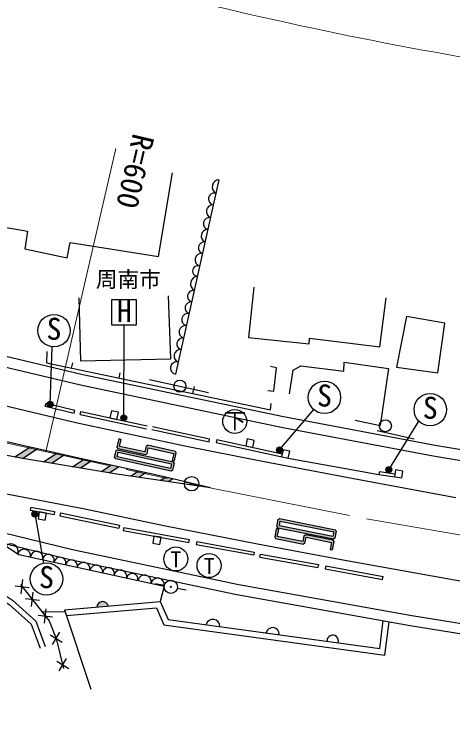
# Model space of a CAD drawing. Units: millimetres at full size, sheet at 1:1000; details may follow other scales. Extents: x 40000 to 680000, y 20000 to 380000.
# Drawn here: x 154450 to 190969, y 252443 to 311934 of the extents above; entities that cross this region are included whole.
import ezdxf
from ezdxf.enums import TextEntityAlignment as Align

# ---------------------------------------------------------------- set-up
doc = ezdxf.new("R2010")
doc.units = ezdxf.units.MM
doc.header["$LTSCALE"] = 1000
doc.linetypes.add('CHAIN', pattern=[18.5, 12, -1.5, 3.5, -1.5])
for name, color, linetype, lineweight in [('M-BGD', 7, 'Continuous', 25), ('M-BGD-EXST', 7, 'Continuous', 25), ('M-BMK', 2, 'CHAIN', 13), ('M-BMK-SRVR', 3, 'Continuous', 25), ('M-STR-HTXT', 7, 'Continuous', 13), ('M-STR-STRC', 7, 'Continuous', 25)]:
    doc.layers.add(name, color=color, linetype=linetype, lineweight=lineweight)
doc.styles.add('ＭＳ ゴシック', font='')
doc.styles.get('ＭＳ ゴシック').set_extended_font_data('MS Gothic')

msp = doc.modelspace()

# ---------------------------------------------------------------- hatches: boundary and pattern name
at = {"layer": 'M-BGD'}
for points in [[(167436, 264270, 1), (167535, 264251, 1)], [(162300, 262661, 0.82183), (161313, 262576)]]:
    msp.add_hatch(color=256, dxfattribs=at).paths.add_polyline_path(points)
at = {"layer": 'M-BGD-EXST'}
for points in [[(157684, 279456, 0.41421), (157434, 279706, 0.41421), (157184, 279456, 1)], [(163821, 278334, 0.41421), (163571, 278584, 0.41421), (163321, 278334, 1)], [(176796, 275655, 0.41421), (176546, 275905, 0.41421), (176296, 275655, 1)], [(185903, 274008, 0.41421), (185653, 274258, 0.41421), (185403, 274008, 1)], [(156412, 270327, 0.41421), (156162, 270577, 0.41421), (155912, 270327, 1)]]:
    msp.add_hatch(color=256, dxfattribs=at).paths.add_polyline_path(points)
at = {"layer": 'M-STR-STRC'}
for points in [[(165439, 275970), (165558, 276046), (167871, 275540), (167948, 275421), (167799, 274742), (167604, 274785), (167731, 275366), (165612, 275829), (165507, 275346), (165388, 275270), (163074, 275777), (162997, 275896), (163146, 276574), (163341, 276531), (163214, 275951), (165333, 275487)], [(156362, 275751), (155753, 275891), (154492, 275069), (154983, 274976), (155135, 274951)], [(158597, 275239), (157988, 275379), (156887, 274661), (157545, 274553)], [(160849, 274737), (160228, 274870), (159297, 274263), (159955, 274154)], [(163124, 274252), (162504, 274384), (161707, 273865), (162365, 273756)], [(165400, 273766), (164779, 273899), (164142, 273483), (164813, 273383)], [(167639, 273256), (167037, 273401), (166604, 273118), (167275, 273019)], [(169244, 272871), (169065, 272754), (169737, 272655), (169846, 272726)], [(178661, 267896), (178543, 267817), (176220, 268278), (176141, 268396), (176276, 269077), (176472, 269038), (176356, 268455), (178484, 268033), (178580, 268518), (178697, 268597), (181021, 268136), (181100, 268019), (180965, 267337), (180768, 267376), (180884, 267959), (178757, 268381)]]:
    msp.add_hatch(color=256, dxfattribs=at).paths.add_polyline_path(points)
h = msp.add_hatch(color=256, dxfattribs=at)
h.paths.add_polyline_path([(162882, 274903), (162806, 275022), (162933, 275603), (163052, 275679), (167680, 274666), (167756, 274547), (167629, 273966), (167510, 273890)])
h.paths.add_polyline_path([(163107, 275462), (167540, 274492), (167455, 274106), (163023, 275077)], flags=16)
h = msp.add_hatch(color=256, dxfattribs=at)
h.paths.add_polyline_path([(181195, 269014), (181274, 268896), (181158, 268313), (181040, 268234), (176393, 269155), (176315, 269273), (176430, 269856), (176548, 269935)])
h.paths.add_polyline_path([(180981, 268450), (176530, 269332), (176607, 269719), (181058, 268837)], flags=16)

# ---------------------------------------------------------------- linework, layer by layer
at = {"layer": 'M-BGD'}
for p, q in [((171497, 298155), (167867, 281968)), ((157166, 283859), (157120, 282911)), ((159289, 282911), (159198, 282476)), ((163250, 282083), (163159, 281646)), ((165721, 281525), (170641, 280427)), ((169425, 280939), (169304, 280360)), ((157035, 279295), (157094, 279538)), ((157035, 279295), (159436, 278718)), ((157094, 279538), (159495, 278961)), ((159436, 278718), (159495, 278961)), ((159947, 278605), (160000, 278849)), ((159947, 278605), (165475, 277414)), ((160000, 278849), (165528, 277659)), ((182832, 278129), (184915, 277688)), ((165907, 277357), (170672, 276334)), ((165960, 277601), (170724, 276578)), ((184675, 277276), (187764, 276574)), ((170672, 276334), (170724, 276578)), ((171322, 276522), (171269, 276278)), ((171269, 276278), (177271, 274964)), ((171322, 276522), (176766, 275330)), ((177271, 274964), (184819, 273621)), ((184857, 273868), (184819, 273621)), ((184857, 273868), (186147, 273668)), ((184819, 273621), (186724, 273325)), ((155819, 270884), (155774, 270638)), ((155819, 270884), (157807, 270517)), ((155774, 270638), (157761, 270271)), ((157807, 270517), (157761, 270271)), ((158309, 270408), (158258, 270163)), ((158258, 270163), (163161, 269149)), ((158309, 270408), (163211, 269394)), ((163211, 269394), (163161, 269149)), ((163576, 269199), (163531, 268953)), ((163531, 268953), (168992, 267958)), ((163576, 269199), (169037, 268204)), ((168992, 267958), (169037, 268204)), ((169650, 268041), (169604, 267795)), ((169604, 267795), (174391, 266910)), ((169650, 268041), (174437, 267155)), ((174437, 267155), (174391, 266910)), ((174909, 266731), (174952, 266977)), ((174909, 266731), (179734, 265875)), ((174952, 266977), (179778, 266121)), ((179778, 266121), (179734, 265875)), ((180390, 266012), (180344, 265766)), ((180390, 266012), (185180, 265113)), ((180344, 265766), (185133, 264868)), ((155032, 263688), (155172, 264876)), ((185133, 264868), (185180, 265113)), ((154517, 264350), (155698, 264210)), ((166945, 264362), (166208, 264500)), ((166934, 264319), (166614, 263034)), ((168026, 264159), (168763, 264021)), ((155873, 262621), (156014, 263809)), ((155358, 263282), (156539, 263142)), ((156960, 261242), (157101, 262430)), ((156445, 261903), (157626, 261764)), ((156750, 262190), (158693, 262187)), ((158640, 262345), (160839, 255742)), ((157428, 260259), (158449, 259649)), ((157629, 259445), (158242, 260472)), ((158181, 257252), (158795, 258278)), ((157981, 258066), (159002, 257456))]:
    msp.add_line(p, q, dxfattribs=at)
for points in [[(339810, 269662), (330418, 269038), (315830, 268142), (304469, 267624), (292772, 267475), (285728, 267420), (273635, 267638), (261372, 268108), (238048, 269773), (226438, 270765), (215023, 272134), (200367, 274218), (189507, 276026), (176863, 278419), (160170, 281921), (135195, 287838), (119142, 291761), (108043, 294477), (95043, 297611), (93433, 297340), (87074, 298852), (73399, 302291)], [(339870, 268764), (330476, 268140), (315878, 267244), (304496, 266724), (292781, 266575), (285723, 266520), (273610, 266738), (261323, 267209), (237978, 268875), (226346, 269870), (214906, 271242), (200230, 273329), (189350, 275139), (176686, 277537), (159974, 281043), (134984, 286963), (118928, 290887), (107831, 293603), (95011, 296693), (93402, 296422), (86860, 297978), (73182, 301417)], [(152071, 300737), (151213, 294632), (155562, 293870), (155325, 292400), (158859, 291643), (159098, 292925), (166456, 291756), (167620, 298719)], [(174415, 289207), (173971, 285010), (179005, 284479), (179053, 284951), (184911, 284232), (185439, 288313)], [(70099, 288992), (86757, 284922), (102954, 281025), (117586, 277356), (142682, 271426), (159292, 267356), (173163, 264447), (187572, 261879), (207007, 258733), (223721, 256639), (246864, 254804), (255619, 254215), (274497, 253481), (291255, 253293), (313415, 253808), (327168, 254433), (338527, 255008)], [(69895, 288167), (86557, 284096), (102751, 280200), (117385, 276531), (142483, 270600), (159104, 266527), (173001, 263613), (187430, 261041), (206886, 257891), (223635, 255794), (246802, 253956), (255574, 253366), (274476, 252631), (291260, 252443), (313444, 252959), (327209, 253584), (338570, 254159)], [(159819, 288320), (159955, 283085), (167492, 283238), (167293, 288482)], [(157120, 282911), (175779, 279005), (175854, 279527)], [(175556, 280605), (176079, 280545), (176303, 282500), (175780, 282605)], [(177361, 280339), (177678, 282305), (178311, 282667), (181895, 282226), (181918, 282961), (185629, 282452), (184915, 277688)], [(177271, 274964), (177400, 275551), (176840, 275671), (176712, 275086)], [(186724, 273325), (186820, 273878), (186197, 273989), (186109, 273421)], [(153304, 267948), (154817, 266942), (166934, 264319)], [(150716, 266031), (152537, 264309), (154298, 263157), (156247, 261410), (157035, 259301)], [(150553, 265566), (152257, 263954), (154023, 262799), (155864, 261149), (156614, 259144)], [(154964, 264455), (157362, 261413), (157934, 259957), (158562, 257467)], [(158640, 262345), (166614, 263034), (167264, 261542), (184888, 259133), (185172, 261444)], [(158802, 261858), (166299, 262505), (166918, 261085), (185322, 258569), (185665, 261356)]]:
    msp.add_lwpolyline(points, dxfattribs=at)
for points in [[(187132, 286761), (186290, 282542), (189722, 282081), (190313, 286218)], [(162409, 278330), (162996, 278204), (163122, 278791), (162535, 278917)], [(173726, 275996), (174312, 275867), (174441, 276453), (173855, 276582)], [(157125, 270388), (156535, 270497), (156426, 269907), (157016, 269798)], [(166677, 268380), (166087, 268487), (165979, 267897), (166569, 267789)]]:
    msp.add_lwpolyline(points, close=True, dxfattribs=at)
for centre, radius in [((168246, 280970), 500), ((185360, 277669), 500), ((167485, 264260), 550), ((167485, 264260), 50)]:
    msp.add_circle(centre, radius, dxfattribs=at)
for centre, radius, start, end in [((171534, 297556), 600, 93.52962, 241.19134), ((171110, 296559), 490, 74.10586, 260.6151), ((171005, 295518), 559, 87.40942, 247.31154), ((170710, 294505), 504, 80.87948, 253.84148), ((170568, 293472), 549, 89.88921, 244.83175), ((170288, 292483), 494, 84.585, 250.13596), ((170038, 291490), 535, 81.08783, 253.63313), ((169744, 290558), 443, 71.20053, 263.52043), ((169788, 289472), 652, 98.2846, 236.43636), ((169356, 288446), 489, 81.52636, 253.1946), ((169176, 287486), 493, 85.55155, 249.16941), ((168915, 286513), 519, 80.49747, 254.22349), ((168721, 285476), 540, 84.43297, 250.28799), ((168481, 284477), 494, 83.19682, 251.52414), ((168292, 283476), 534, 86.49957, 248.22139), ((167982, 282474), 519, 77.60991, 257.11104), ((154172, 267221), 608, 338.28609, 134.47983), ((155261, 266842), 546, 348.24619, 163.63139), ((156319, 266690), 524, 339.98929, 175.57512), ((157297, 266469), 487, 340.43546, 175.12895), ((158251, 266219), 502, 345.53345, 170.03097), ((159219, 266009), 489, 345.49981, 170.0646), ((160214, 265741), 542, 351.20417, 164.36024), ((161276, 265519), 544, 350.32063, 165.24379), ((162297, 265367), 489, 342.73842, 172.826), ((163292, 265127), 537, 345.75415, 169.81027), ((164280, 264893), 478, 347.78285, 167.78156), ((165296, 264667), 562, 348.42833, 167.13609), ((166389, 264431), 556, 348.31341, 167.251), ((161815, 262521), 505, 16.10388, 173.76207), ((170997, 260979), 568, 357.50798, 166.92208), ((175973, 260321), 543, 355.39871, 169.03136), ((180971, 259762), 472, 340.88366, 183.5464)]:
    msp.add_arc(centre, radius, start, end, dxfattribs=at)
at = {"layer": 'M-BGD-EXST'}
for p, q in [((164641, 288168), (162541, 288168)), ((162541, 288168), (162541, 286068)), ((164641, 286068), (164641, 288168)), ((162541, 286068), (164641, 286068)), ((163571, 278334), (163591, 286068)), ((157434, 279456), (157610, 284248)), ((176546, 275655), (179389, 279023)), ((185653, 274008), (188136, 278063)), ((156162, 270327), (156894, 266239))]:
    msp.add_line(p, q, dxfattribs=at)
for centre, radius in [((157757, 285590), 1350), ((180285, 280032), 1350), ((189096, 279012), 1350), ((157434, 279456), 250), ((172814, 278029), 1000), ((163571, 278334), 250), ((176546, 275655), 250), ((185653, 274008), 250), ((156162, 270327), 250), ((167901, 266577), 1000), ((170674, 266027), 1000), ((157132, 264910), 1350)]:
    msp.add_circle(centre, radius, dxfattribs=at)
at = {"layer": 'M-BMK'}
msp.add_lwpolyline([(71681, 295368), (85658, 292155), (103789, 287932), (128067, 282275), (150572, 276927), (170602, 272542), (183789, 269928), (195353, 267922), (202611, 266732), (209959, 265666), (218188, 264597), (224667, 263847), (237792, 262541), (248182, 261673), (255978, 261256), (265756, 260723), (279003, 260307), (293073, 260170), (302425, 260249), (313013, 260545), (326456, 261238), (336716, 261870), (350030, 263114)], dxfattribs=at)
at = {"layer": 'M-BMK-SRVR'}
msp.add_circle((169218, 272845), 600, dxfattribs=at)
at = {"layer": 'M-STR-HTXT'}
msp.add_line((157078, 275503), (162896, 300756), dxfattribs=at)
msp.add_arc((247893, 633471), 329910, 255.79151, 261.62942, dxfattribs=at)
at = {"layer": 'M-STR-STRC'}
for p, q in [((163146, 276574), (162997, 275896)), ((163341, 276531), (163146, 276574)), ((163214, 275951), (163341, 276531)), ((165439, 275970), (165558, 276046)), ((167871, 275540), (165558, 276046)), ((154492, 275069), (155753, 275891)), ((155135, 274951), (156362, 275751)), ((162806, 275022), (162933, 275603)), ((162933, 275603), (163052, 275679)), ((162997, 275896), (163074, 275777)), ((163023, 275077), (163107, 275462)), ((163052, 275679), (167680, 274666)), ((163074, 275777), (165388, 275270)), ((163107, 275462), (167540, 274492)), ((165333, 275487), (163214, 275951)), ((165439, 275970), (165333, 275487)), ((165507, 275346), (165612, 275829)), ((165612, 275829), (167731, 275366)), ((167948, 275421), (167871, 275540)), ((156887, 274661), (157988, 275379)), ((157545, 274553), (158597, 275239)), ((159297, 274263), (160228, 274870)), ((162806, 275022), (162882, 274903)), ((167510, 273890), (162882, 274903)), ((167455, 274106), (163023, 275077)), ((165507, 275346), (165388, 275270)), ((167731, 275366), (167604, 274785)), ((167799, 274742), (167948, 275421)), ((159955, 274154), (160849, 274737)), ((161707, 273865), (162504, 274384)), ((167540, 274492), (167455, 274106)), ((167604, 274785), (167799, 274742)), ((167756, 274547), (167629, 273966)), ((167756, 274547), (167680, 274666)), ((162365, 273756), (163124, 274252)), ((162365, 273756), (163124, 274252)), ((164142, 273483), (164779, 273899)), ((164813, 273383), (165400, 273766)), ((167629, 273966), (167510, 273890)), ((166604, 273118), (167037, 273401)), ((167275, 273019), (167639, 273256)), ((169065, 272754), (169244, 272871)), ((169737, 272655), (169846, 272726)), ((176315, 269273), (176430, 269856)), ((176430, 269856), (176548, 269935)), ((176530, 269332), (176607, 269719)), ((176548, 269935), (181195, 269014)), ((176607, 269719), (181058, 268837)), ((176276, 269077), (176141, 268396)), ((176472, 269038), (176276, 269077)), ((176315, 269273), (176393, 269155)), ((176356, 268455), (176472, 269038)), ((181040, 268234), (176393, 269155)), ((180981, 268450), (176530, 269332)), ((181274, 268896), (181195, 269014)), ((176141, 268396), (176220, 268278)), ((178484, 268033), (176356, 268455)), ((178580, 268518), (178484, 268033)), ((178580, 268518), (178697, 268597)), ((178661, 267896), (178757, 268381)), ((181021, 268136), (178697, 268597)), ((178757, 268381), (180884, 267959)), ((181058, 268837), (180981, 268450)), ((181158, 268313), (181040, 268234)), ((181274, 268896), (181158, 268313)), ((176220, 268278), (178543, 267817)), ((178661, 267896), (178543, 267817)), ((180884, 267959), (180768, 267376)), ((180965, 267337), (181100, 268019)), ((181100, 268019), (181021, 268136)), ((180768, 267376), (180965, 267337))]:
    msp.add_line(p, q, dxfattribs=at)
for points in [[(170797, 272498), (166450, 273542), (159938, 274932), (153700, 276362), (146346, 278081), (139616, 279897), (130766, 282233), (124464, 283939), (118437, 285494), (111141, 287222), (105020, 288797), (94483, 291266), (78736, 295082), (75719, 295835)], [(70617, 291077), (74902, 290020), (89006, 286450), (104333, 282649), (111196, 280867), (119413, 278942), (129625, 276784), (136179, 275504), (145981, 273583), (151300, 272477), (160314, 270745), (166897, 269371), (174713, 267843), (181974, 266470), (192199, 264647)], [(170797, 272498), (162991, 273653), (154983, 274976), (148729, 276161), (144117, 277040), (137210, 278355), (131777, 279412), (126641, 280301), (125664, 280459), (121939, 281556), (117089, 283324), (109849, 286049), (103931, 288213), (96454, 290805)], [(191220, 271677), (182560, 273267), (175139, 274684), (168644, 275975), (159579, 277906), (152903, 279484), (147596, 280730), (141675, 282351), (134583, 284218), (129142, 285691), (123784, 287073)]]:
    msp.add_lwpolyline(points, dxfattribs=at)

# ---------------------------------------------------------------- texts
at = {"layer": 'M-BGD-EXST', "style": 'ＭＳ ゴシック'}
for s, height, p in [('周南市', 1320, (161250, 288806)), ('H', 1833, (162994, 285760)), ('下', 1320, (171962, 277042))]:
    msp.add_text(s, height=height, dxfattribs=at).set_placement(p, align=Align.BOTTOM_LEFT)
for p in [(157102, 284298), (179630, 278740), (188441, 277719), (156476, 263617)]:
    msp.add_text('S', height=1833, rotation=358.508, dxfattribs=at).set_placement(p, align=Align.BOTTOM_LEFT)
for p in [(167912, 266549), (170684, 265999)]:
    msp.add_text('T', height=1320, dxfattribs=at).set_placement(p, align=Align.MIDDLE_CENTER)
at = {"layer": 'M-STR-HTXT', "style": 'ＭＳ ゴシック'}
msp.add_text('R=600', height=1833, rotation=256.804, dxfattribs=at).set_placement((163812, 302219), align=Align.BOTTOM_LEFT)

doc.saveas('drawing.dxf')
